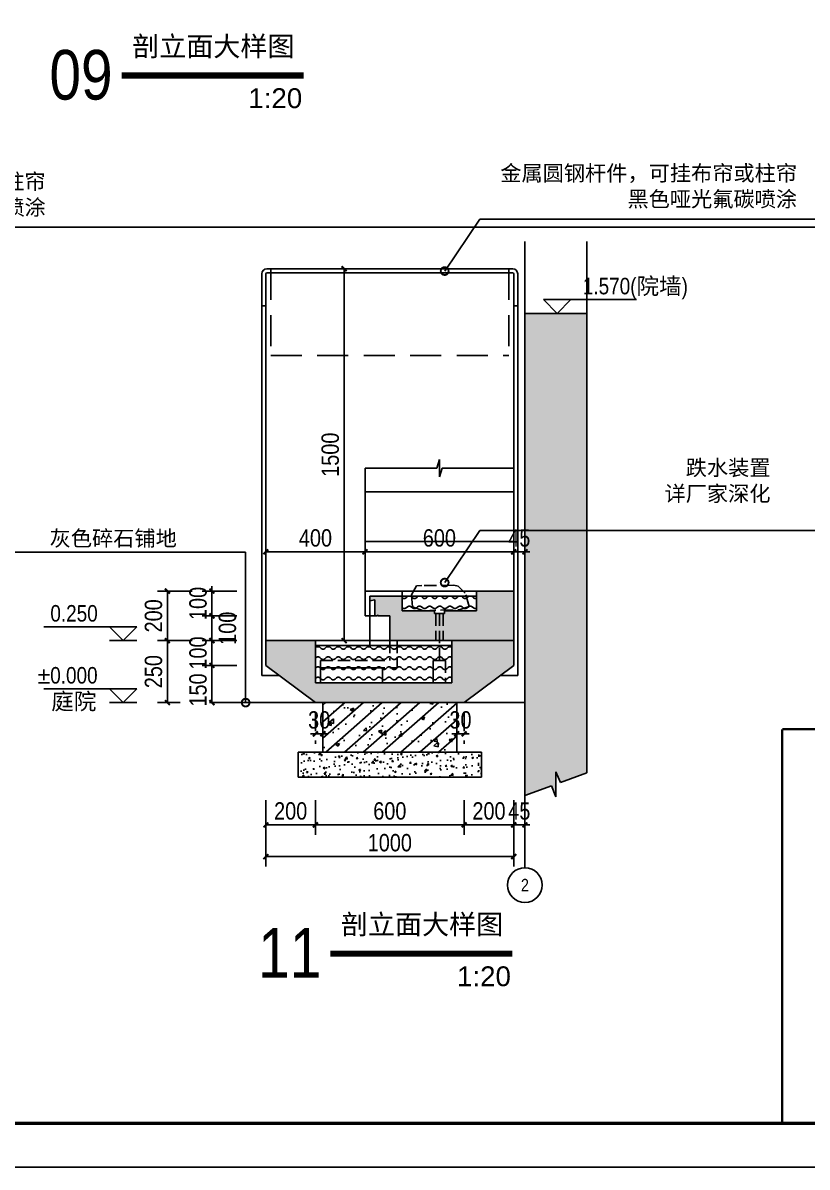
# Model space of a CAD drawing. Extents: x 9928 to 93764, y -101273 to -34887.
# Drawn here: x 78979 to 82143, y -89544 to -84929 of the extents above; entities that cross this region are included whole.
import ezdxf
from ezdxf import colors
from ezdxf.entities.mleader import LeaderData, LeaderLine
from ezdxf.enums import TextEntityAlignment as Align
from ezdxf.math import Vec2, Vec3

# ---------------------------------------------------------------- set-up
doc = ezdxf.new("R2010")
doc.units = 0
doc.header["$LTSCALE"] = 1000
doc.header["$MEASUREMENT"] = 0
for name, pattern in [('CENTER', [2, 1.25, -0.25, 0.25, -0.25]), ('DASH', [0.35, 0.25, -0.1]), ('HIDDEN', [0.375, 0.25, -0.125])]:
    doc.linetypes.add(name, pattern=pattern)
for name, color, linetype in [('A', 163, 'CENTER'), ('A-ANNO-DIMS', 6, 'Continuous'), ('A-ANNO-NOTE', 4, 'Continuous'), ('A-ANNO-SYMB', 4, 'Continuous'), ('A-DETL-175', 175, 'Continuous'), ('A-DETL-42', 42, 'Continuous'), ('A-DETL-PATT-251', 251, 'Continuous'), ('A-FLOR-HRAL', 42, 'Continuous'), ('A-FURN-FREE', 91, 'Continuous'), ('A-FURN-PATT-251', 251, 'Continuous'), ('A-SECT-005', 5, 'Continuous'), ('A-SECT-141', 11, 'Continuous'), ('A-SECT-146', 216, 'Continuous'), ('S-GRID-IDEN', 4, 'Continuous'), ('核对', 7, 'Continuous')]:
    doc.layers.add(name, color=color, linetype=linetype)
doc.layers.add('A-ANNO-NPLT', color=250, linetype='Continuous', plot=False)
doc.styles.add('DIM_T3', font='ARIALN.TTF')
doc.styles.add('EN', font='ARIALN.TTF')
doc.styles.add('EN1', font='ARIALN.TTF')
doc.styles.get("Standard").update_dxf_attribs({"font": 'gbenor.shx', "bigfont": 'gbcbig.shx'})
doc.styles.add('详图$0$vector-number', font='arial.ttf')
doc.dimstyles.new('_TCH_ARCH&&20', dxfattribs={"dimtxt": 70, "dimasz": 20, "dimexe": 40, "dimexo": 40, "dimgap": 20, "dimtad": 1, "dimdec": 0, "dimzin": 0, "dimdsep": 46, "dimtxsty": 'DIM_T3', "dimblk": 'ARCHTICK', "dimcen": 0.09, "dimclrd": 6, "dimclre": 6, "dimclrt": 6, "dimazin": 2, "dimtfac": 1, "dimtdec": 0, "dimtix": 1, "dimtmove": 2, "dimatfit": 3, "dimfxl": 100, "dimfxlon": 1, "dimtolj": 1, "dimtzin": 0, "dimarcsym": 0})

# ---------------------------------------------------------------- blocks, each defined once
blk = doc.blocks.new('alsidufhasdf')
at = {"layer": 'A-ANNO-NOTE', "const_width": 12.5, "flags": 128}
blk.add_lwpolyline([(-69970.8, -65800.3), (-69970.8, -51475.3), (-80015.8, -51475.3), (-80015.8, -65800.3)], close=True, dxfattribs=at)
at = {"layer": 'A-ANNO-NOTE', "const_width": 8.75, "flags": 128}
blk.add_lwpolyline([(-71544.3, -56795.3), (-71544.3, -51475.3)], dxfattribs=at)
at = {"layer": 'A-ANNO-NOTE', "const_width": 8.75}
blk.add_lwpolyline([(-71544.3, -56795.3), (-69970.8, -56795.3)], dxfattribs=at)
at = {"layer": 'A-ANNO-NPLT'}
blk.add_lwpolyline([(-69795.8, -66000.3), (-69795.8, -51300.3), (-80190.8, -51300.3), (-80190.8, -66000.3)], close=True, dxfattribs=at)
blk.add_lwpolyline([(-70145.8, -56795.3), (-71369.3, -56795.3)], dxfattribs=at)
blk = doc.blocks.new('TAG-COL')
blk.add_circle((0, 0), 4)
at = {"style": 'EN1'}
blk.add_attdef('NO', text='', height=2.19, dxfattribs=at).set_placement((0.01, 0.01), align=Align.MIDDLE_CENTER)
blk = doc.blocks.new('_ArchTick')
at = {"color": 0, "linetype": 'ByBlock', "const_width": 0.4}
blk.add_lwpolyline([(-0.5, -0.5), (0.5, 0.5)], dxfattribs=at)
blk = doc.blocks.new('*D803')
at = {"layer": 'Defpoints', "color": 0, "linetype": 'HIDDEN', "ltscale": 0.3, "transparency": 16777216}
for p in [(80159.7, -87670.7), (80189.7, -87670.7), (80189.7, -87796.6)]:
    blk.add_point(p, dxfattribs=at)
at = {"layer": '核对', "color": 2, "linetype": 'HIDDEN', "lineweight": -2, "ltscale": 0.3, "transparency": 16777216}
for p, q in [((80159.7, -87710.7), (80159.7, -87836.6)), ((80189.7, -87710.7), (80189.7, -87836.6)), ((80159.7, -87796.6), (80139.7, -87796.6)), ((80159.7, -87796.6), (80189.7, -87796.6)), ((80189.7, -87796.6), (80209.7, -87796.6))]:
    blk.add_line(p, q, dxfattribs=at)
at = {"layer": '核对', "color": 2, "linetype": 'HIDDEN', "lineweight": -2, "ltscale": 0.3, "transparency": 16777216, "xscale": 20, "yscale": 20, "zscale": 20}
blk.add_blockref('_ArchTick', (80159.7, -87796.6), dxfattribs=at)
at = {"layer": '核对', "color": 2, "linetype": 'HIDDEN', "lineweight": -2, "ltscale": 0.3, "transparency": 16777216, "xscale": 20, "yscale": 20, "zscale": 20, "rotation": 180}
blk.add_blockref('_ArchTick', (80189.7, -87796.6), dxfattribs=at)
at = {"layer": '核对', "color": 2, "linetype": 'HIDDEN', "ltscale": 0.3, "transparency": 16777216, "insert": (80174.7, -87740.8), "char_height": 70, "attachment_point": 5, "style": 'DIM_T3'}
blk.add_mtext('\\A1;30', dxfattribs=at)
blk = doc.blocks.new('*D804')
at = {"layer": 'Defpoints', "color": 0, "linetype": 'HIDDEN', "ltscale": 0.3, "transparency": 16777216}
for p in [(80729.7, -87670.7), (80759.7, -87670.7), (80729.7, -87796.6)]:
    blk.add_point(p, dxfattribs=at)
at = {"layer": '核对', "color": 2, "linetype": 'HIDDEN', "lineweight": -2, "ltscale": 0.3, "transparency": 16777216}
for p, q in [((80729.7, -87710.7), (80729.7, -87836.6)), ((80759.7, -87710.7), (80759.7, -87836.6)), ((80729.7, -87796.6), (80709.7, -87796.6)), ((80759.7, -87796.6), (80729.7, -87796.6)), ((80759.7, -87796.6), (80779.7, -87796.6))]:
    blk.add_line(p, q, dxfattribs=at)
at = {"layer": '核对', "color": 2, "linetype": 'HIDDEN', "lineweight": -2, "ltscale": 0.3, "transparency": 16777216, "xscale": 20, "yscale": 20, "zscale": 20}
blk.add_blockref('_ArchTick', (80729.7, -87796.6), dxfattribs=at)
at = {"layer": '核对', "color": 2, "linetype": 'HIDDEN', "lineweight": -2, "ltscale": 0.3, "transparency": 16777216, "xscale": 20, "yscale": 20, "zscale": 20, "rotation": 180}
blk.add_blockref('_ArchTick', (80759.7, -87796.6), dxfattribs=at)
at = {"layer": '核对', "color": 2, "linetype": 'HIDDEN', "ltscale": 0.3, "transparency": 16777216, "insert": (80744.7, -87740.8), "char_height": 70, "attachment_point": 5, "style": 'DIM_T3'}
blk.add_mtext('\\A1;30', dxfattribs=at)
blk = doc.blocks.new('*D814')
at = {"layer": 'A-ANNO-DIMS', "color": 6, "lineweight": -2, "transparency": 16777216}
for p, q in [((79662.3, -87220.7), (79522.3, -87220.7)), ((79562.3, -87220.7), (79562.3, -87420.7)), ((79662.3, -87420.7), (79522.3, -87420.7))]:
    blk.add_line(p, q, dxfattribs=at)
at = {"layer": 'Defpoints', "color": 0, "transparency": 16777216}
for p in [(80359.7, -87220.7), (79562.3, -87420.7), (80359.7, -87420.7)]:
    blk.add_point(p, dxfattribs=at)
at = {"layer": 'A-ANNO-DIMS', "color": 6, "lineweight": -2, "transparency": 16777216, "xscale": 20, "yscale": 20, "zscale": 20}
for p, rotation in [((79562.3, -87220.7), 90), ((79562.3, -87420.7), 270)]:
    blk.add_blockref('_ArchTick', p, dxfattribs=dict(at, rotation=rotation))
at = {"layer": 'A-ANNO-DIMS', "color": 6, "transparency": 16777216, "insert": (79506.5, -87320.7), "char_height": 70, "attachment_point": 5, "rotation": 90, "style": 'DIM_T3'}
blk.add_mtext('\\A1;200', dxfattribs=at)
blk = doc.blocks.new('*D815')
at = {"layer": 'A-ANNO-DIMS', "color": 6, "lineweight": -2, "transparency": 16777216}
for p, q in [((79662.3, -87420.7), (79522.3, -87420.7)), ((79562.3, -87420.7), (79562.3, -87670.7)), ((79614.2, -87670.7), (79522.3, -87670.7))]:
    blk.add_line(p, q, dxfattribs=at)
at = {"layer": 'Defpoints', "color": 0, "transparency": 16777216}
for p in [(80359.7, -87420.7), (79562.3, -87670.7), (79654.2, -87670.7)]:
    blk.add_point(p, dxfattribs=at)
at = {"layer": 'A-ANNO-DIMS', "color": 6, "lineweight": -2, "transparency": 16777216, "xscale": 20, "yscale": 20, "zscale": 20}
for p, rotation in [((79562.3, -87420.7), 90), ((79562.3, -87670.7), 270)]:
    blk.add_blockref('_ArchTick', p, dxfattribs=dict(at, rotation=rotation))
at = {"layer": 'A-ANNO-DIMS', "color": 6, "transparency": 16777216, "insert": (79506.5, -87545.7), "char_height": 70, "attachment_point": 5, "rotation": 90, "style": 'DIM_T3'}
blk.add_mtext('\\A1;250', dxfattribs=at)
blk = doc.blocks.new('*D816')
at = {"layer": 'A-ANNO-DIMS', "color": 6, "lineweight": -2, "transparency": 16777216}
for p, q in [((79842, -87220.7), (79702, -87220.7)), ((79742, -87220.7), (79742, -87200.7)), ((79742, -87220.7), (79742, -87320.7)), ((79842, -87320.7), (79702, -87320.7)), ((79742, -87320.7), (79742, -87340.7))]:
    blk.add_line(p, q, dxfattribs=at)
at = {"layer": 'Defpoints', "color": 0, "transparency": 16777216}
for p in [(80359.7, -87220.7), (79742, -87320.7), (80359.7, -87320.7)]:
    blk.add_point(p, dxfattribs=at)
at = {"layer": 'A-ANNO-DIMS', "color": 6, "lineweight": -2, "transparency": 16777216, "xscale": 20, "yscale": 20, "zscale": 20}
for p, rotation in [((79742, -87220.7), 270), ((79742, -87320.7), 90)]:
    blk.add_blockref('_ArchTick', p, dxfattribs=dict(at, rotation=rotation))
at = {"layer": 'A-ANNO-DIMS', "color": 6, "transparency": 16777216, "insert": (79686.2, -87270.7), "char_height": 70, "attachment_point": 5, "rotation": 90, "style": 'DIM_T3'}
blk.add_mtext('\\A1;100', dxfattribs=at)
blk = doc.blocks.new('*D817')
at = {"layer": 'A-ANNO-DIMS', "color": 6, "lineweight": -2, "transparency": 16777216}
for p, q in [((79842, -87320.7), (79702, -87320.7)), ((79742, -87320.7), (79742, -87420.7)), ((79842, -87420.7), (79702, -87420.7))]:
    blk.add_line(p, q, dxfattribs=at)
at = {"layer": 'Defpoints', "color": 0, "transparency": 16777216}
for p in [(80359.7, -87320.7), (79742, -87420.7), (79959.7, -87420.7)]:
    blk.add_point(p, dxfattribs=at)
at = {"layer": 'A-ANNO-DIMS', "color": 6, "lineweight": -2, "transparency": 16777216, "xscale": 20, "yscale": 20, "zscale": 20}
for p, rotation in [((79742, -87320.7), 90), ((79742, -87420.7), 270)]:
    blk.add_blockref('_ArchTick', p, dxfattribs=dict(at, rotation=rotation))
at = {"layer": 'A-ANNO-DIMS', "color": 6, "transparency": 16777216, "insert": (79804.9, -87370.7), "char_height": 70, "attachment_point": 5, "rotation": 90, "style": 'DIM_T3'}
blk.add_mtext('\\A1;100', dxfattribs=at)
blk = doc.blocks.new('*D818')
at = {"layer": 'A-ANNO-DIMS', "color": 6, "lineweight": -2, "transparency": 16777216}
for p, q in [((79742, -87420.7), (79742, -87400.7)), ((79842, -87420.7), (79702, -87420.7)), ((79742, -87420.7), (79742, -87520.7)), ((79842, -87520.7), (79702, -87520.7)), ((79742, -87520.7), (79742, -87540.7))]:
    blk.add_line(p, q, dxfattribs=at)
at = {"layer": 'Defpoints', "color": 0, "transparency": 16777216}
for p in [(79959.7, -87420.7), (79742, -87520.7), (79959.7, -87520.7)]:
    blk.add_point(p, dxfattribs=at)
at = {"layer": 'A-ANNO-DIMS', "color": 6, "lineweight": -2, "transparency": 16777216, "xscale": 20, "yscale": 20, "zscale": 20}
for p, rotation in [((79742, -87420.7), 270), ((79742, -87520.7), 90)]:
    blk.add_blockref('_ArchTick', p, dxfattribs=dict(at, rotation=rotation))
at = {"layer": 'A-ANNO-DIMS', "color": 6, "transparency": 16777216, "insert": (79686.2, -87470.7), "char_height": 70, "attachment_point": 5, "rotation": 90, "style": 'DIM_T3'}
blk.add_mtext('\\A1;100', dxfattribs=at)
blk = doc.blocks.new('*D819')
at = {"layer": 'A-ANNO-DIMS', "color": 6, "lineweight": -2, "transparency": 16777216}
for p, q in [((79842, -87520.7), (79702, -87520.7)), ((79742, -87520.7), (79742, -87670.7)), ((79742, -87670.7), (79782, -87670.7))]:
    blk.add_line(p, q, dxfattribs=at)
at = {"layer": 'Defpoints', "color": 0, "transparency": 16777216}
for p in [(79959.7, -87520.7), (79742, -87670.7), (79742, -87670.7)]:
    blk.add_point(p, dxfattribs=at)
at = {"layer": 'A-ANNO-DIMS', "color": 6, "lineweight": -2, "transparency": 16777216, "xscale": 20, "yscale": 20, "zscale": 20}
for p, rotation in [((79742, -87520.7), 90), ((79742, -87670.7), 270)]:
    blk.add_blockref('_ArchTick', p, dxfattribs=dict(at, rotation=rotation))
at = {"layer": 'A-ANNO-DIMS', "color": 6, "transparency": 16777216, "insert": (79686.2, -87619.7), "char_height": 70, "attachment_point": 5, "rotation": 90, "style": 'DIM_T3'}
blk.add_mtext('\\A1;150', dxfattribs=at)
blk = doc.blocks.new('TAG-PLAN-ELEV')
blk.add_line((-1.66, 0), (9.6, 0))
for points in [[(-1.66, 0), (0, -1.66), (1.66, 0)], [(1.66, -1.66), (-1.66, -1.66)]]:
    blk.add_lwpolyline(points)
at = {"style": 'EN'}
for tag, p in [('LEVEL', (2.45, 0.65)), ('NAME', (2.45, -2.51))]:
    blk.add_attdef(tag, p, '', height=2, dxfattribs=at)
blk = doc.blocks.new('*D820')
at = {"layer": 'A-ANNO-DIMS', "color": 6, "lineweight": -2, "transparency": 16777216}
for p, q in [((80359.7, -87162.5), (80359.7, -87022.5)), ((80959.7, -87162.5), (80959.7, -87022.5)), ((80359.7, -87062.5), (80959.7, -87062.5))]:
    blk.add_line(p, q, dxfattribs=at)
at = {"layer": 'Defpoints', "color": 0, "transparency": 16777216}
for p in [(80959.7, -87062.5), (80359.7, -87220.7), (80959.7, -87220.7)]:
    blk.add_point(p, dxfattribs=at)
at = {"layer": 'A-ANNO-DIMS', "color": 6, "lineweight": -2, "transparency": 16777216, "xscale": 20, "yscale": 20, "zscale": 20, "rotation": 180}
blk.add_blockref('_ArchTick', (80359.7, -87062.5), dxfattribs=at)
at = {"layer": 'A-ANNO-DIMS', "color": 6, "lineweight": -2, "transparency": 16777216, "xscale": 20, "yscale": 20, "zscale": 20}
blk.add_blockref('_ArchTick', (80959.7, -87062.5), dxfattribs=at)
at = {"layer": 'A-ANNO-DIMS', "color": 6, "transparency": 16777216, "insert": (80659.7, -87006.8), "char_height": 70, "attachment_point": 5, "style": 'DIM_T3'}
blk.add_mtext('\\A1;600', dxfattribs=at)
blk = doc.blocks.new('*D821')
at = {"layer": 'A-ANNO-DIMS', "color": 6, "lineweight": -2, "transparency": 16777216}
for p, q in [((80959.7, -87162.5), (80959.7, -87022.5)), ((81004.7, -87162.5), (81004.7, -87022.5)), ((80959.7, -87062.5), (80939.7, -87062.5)), ((80959.7, -87062.5), (81004.7, -87062.5)), ((81004.7, -87062.5), (81024.7, -87062.5))]:
    blk.add_line(p, q, dxfattribs=at)
at = {"layer": 'Defpoints', "color": 0, "transparency": 16777216}
for p in [(81004.7, -87062.5), (80959.7, -87220.7), (81004.7, -87670.7)]:
    blk.add_point(p, dxfattribs=at)
at = {"layer": 'A-ANNO-DIMS', "color": 6, "lineweight": -2, "transparency": 16777216, "xscale": 20, "yscale": 20, "zscale": 20}
blk.add_blockref('_ArchTick', (80959.7, -87062.5), dxfattribs=at)
at = {"layer": 'A-ANNO-DIMS', "color": 6, "lineweight": -2, "transparency": 16777216, "xscale": 20, "yscale": 20, "zscale": 20, "rotation": 180}
blk.add_blockref('_ArchTick', (81004.7, -87062.5), dxfattribs=at)
at = {"layer": 'A-ANNO-DIMS', "color": 6, "transparency": 16777216, "insert": (80982.2, -87006.9), "char_height": 70, "attachment_point": 5, "style": 'DIM_T3'}
blk.add_mtext('\\A1;45', dxfattribs=at)
blk = doc.blocks.new('*D805')
at = {"layer": 'A-ANNO-DIMS', "color": 6, "lineweight": -2, "transparency": 16777216}
for p, q in [((79959.7, -87162.5), (79959.7, -87022.5)), ((80359.7, -87162.5), (80359.7, -87022.5)), ((79959.7, -87062.5), (80359.7, -87062.5))]:
    blk.add_line(p, q, dxfattribs=at)
at = {"layer": 'Defpoints', "color": 0, "transparency": 16777216}
for p in [(80359.7, -87062.5), (80359.7, -87320.7), (79959.7, -87420.7)]:
    blk.add_point(p, dxfattribs=at)
at = {"layer": 'A-ANNO-DIMS', "color": 6, "lineweight": -2, "transparency": 16777216, "xscale": 20, "yscale": 20, "zscale": 20, "rotation": 180}
blk.add_blockref('_ArchTick', (79959.7, -87062.5), dxfattribs=at)
at = {"layer": 'A-ANNO-DIMS', "color": 6, "lineweight": -2, "transparency": 16777216, "xscale": 20, "yscale": 20, "zscale": 20}
blk.add_blockref('_ArchTick', (80359.7, -87062.5), dxfattribs=at)
at = {"layer": 'A-ANNO-DIMS', "color": 6, "transparency": 16777216, "insert": (80159.7, -87006.8), "char_height": 70, "attachment_point": 5, "style": 'DIM_T3'}
blk.add_mtext('\\A1;400', dxfattribs=at)
blk = doc.blocks.new('*D822')
at = {"layer": 'A-ANNO-DIMS', "color": 6, "lineweight": -2, "transparency": 16777216}
for p, q in [((79959.7, -88063.8), (79959.7, -88203.8)), ((80159.7, -88063.8), (80159.7, -88203.8)), ((79959.7, -88163.8), (80159.7, -88163.8))]:
    blk.add_line(p, q, dxfattribs=at)
at = {"layer": 'Defpoints', "color": 0, "transparency": 16777216}
for p in [(79959.7, -87520.7), (80159.7, -87520.7), (80159.7, -88163.8)]:
    blk.add_point(p, dxfattribs=at)
at = {"layer": 'A-ANNO-DIMS', "color": 6, "lineweight": -2, "transparency": 16777216, "xscale": 20, "yscale": 20, "zscale": 20, "rotation": 180}
blk.add_blockref('_ArchTick', (79959.7, -88163.8), dxfattribs=at)
at = {"layer": 'A-ANNO-DIMS', "color": 6, "lineweight": -2, "transparency": 16777216, "xscale": 20, "yscale": 20, "zscale": 20}
blk.add_blockref('_ArchTick', (80159.7, -88163.8), dxfattribs=at)
at = {"layer": 'A-ANNO-DIMS', "color": 6, "transparency": 16777216, "insert": (80059.7, -88108), "char_height": 70, "attachment_point": 5, "style": 'DIM_T3'}
blk.add_mtext('\\A1;200', dxfattribs=at)
blk = doc.blocks.new('*D823')
at = {"layer": 'A-ANNO-DIMS', "color": 6, "lineweight": -2, "transparency": 16777216}
for p, q in [((80159.7, -88063.8), (80159.7, -88203.8)), ((80759.7, -88063.8), (80759.7, -88203.8)), ((80159.7, -88163.8), (80759.7, -88163.8))]:
    blk.add_line(p, q, dxfattribs=at)
at = {"layer": 'Defpoints', "color": 0, "transparency": 16777216}
for p in [(80159.7, -87520.7), (80759.7, -87670.7), (80759.7, -88163.8)]:
    blk.add_point(p, dxfattribs=at)
at = {"layer": 'A-ANNO-DIMS', "color": 6, "lineweight": -2, "transparency": 16777216, "xscale": 20, "yscale": 20, "zscale": 20, "rotation": 180}
blk.add_blockref('_ArchTick', (80159.7, -88163.8), dxfattribs=at)
at = {"layer": 'A-ANNO-DIMS', "color": 6, "lineweight": -2, "transparency": 16777216, "xscale": 20, "yscale": 20, "zscale": 20}
blk.add_blockref('_ArchTick', (80759.7, -88163.8), dxfattribs=at)
at = {"layer": 'A-ANNO-DIMS', "color": 6, "transparency": 16777216, "insert": (80459.7, -88108), "char_height": 70, "attachment_point": 5, "style": 'DIM_T3'}
blk.add_mtext('\\A1;600', dxfattribs=at)
blk = doc.blocks.new('*D824')
at = {"layer": 'A-ANNO-DIMS', "color": 6, "lineweight": -2, "transparency": 16777216}
for p, q in [((80759.7, -88063.8), (80759.7, -88203.8)), ((80959.7, -88063.8), (80959.7, -88203.8)), ((80759.7, -88163.8), (80959.7, -88163.8))]:
    blk.add_line(p, q, dxfattribs=at)
at = {"layer": 'Defpoints', "color": 0, "transparency": 16777216}
for p in [(80959.7, -87520.7), (80759.7, -87670.7), (80959.7, -88163.8)]:
    blk.add_point(p, dxfattribs=at)
at = {"layer": 'A-ANNO-DIMS', "color": 6, "lineweight": -2, "transparency": 16777216, "xscale": 20, "yscale": 20, "zscale": 20, "rotation": 180}
blk.add_blockref('_ArchTick', (80759.7, -88163.8), dxfattribs=at)
at = {"layer": 'A-ANNO-DIMS', "color": 6, "lineweight": -2, "transparency": 16777216, "xscale": 20, "yscale": 20, "zscale": 20}
blk.add_blockref('_ArchTick', (80959.7, -88163.8), dxfattribs=at)
at = {"layer": 'A-ANNO-DIMS', "color": 6, "transparency": 16777216, "insert": (80859.7, -88108), "char_height": 70, "attachment_point": 5, "style": 'DIM_T3'}
blk.add_mtext('\\A1;200', dxfattribs=at)
blk = doc.blocks.new('*D825')
at = {"layer": 'A-ANNO-DIMS', "color": 6, "lineweight": -2, "transparency": 16777216}
for p, q in [((80959.7, -88063.8), (80959.7, -88203.8)), ((81004.7, -88085.6), (81004.7, -88203.8)), ((80959.7, -88163.8), (80939.7, -88163.8)), ((80959.7, -88163.8), (81004.7, -88163.8)), ((81004.7, -88163.8), (81024.7, -88163.8))]:
    blk.add_line(p, q, dxfattribs=at)
at = {"layer": 'Defpoints', "color": 0, "transparency": 16777216}
for p in [(80959.7, -87520.7), (81004.7, -88045.6), (81004.7, -88163.8)]:
    blk.add_point(p, dxfattribs=at)
at = {"layer": 'A-ANNO-DIMS', "color": 6, "lineweight": -2, "transparency": 16777216, "xscale": 20, "yscale": 20, "zscale": 20}
blk.add_blockref('_ArchTick', (80959.7, -88163.8), dxfattribs=at)
at = {"layer": 'A-ANNO-DIMS', "color": 6, "lineweight": -2, "transparency": 16777216, "xscale": 20, "yscale": 20, "zscale": 20, "rotation": 180}
blk.add_blockref('_ArchTick', (81004.7, -88163.8), dxfattribs=at)
at = {"layer": 'A-ANNO-DIMS', "color": 6, "transparency": 16777216, "insert": (80982.2, -88108.2), "char_height": 70, "attachment_point": 5, "style": 'DIM_T3'}
blk.add_mtext('\\A1;45', dxfattribs=at)
blk = doc.blocks.new('*D826')
at = {"layer": 'A-ANNO-DIMS', "color": 6, "lineweight": -2, "transparency": 16777216}
for p, q in [((79959.7, -88191.9), (79959.7, -88331.9)), ((80959.7, -88191.9), (80959.7, -88331.9)), ((79959.7, -88291.9), (80959.7, -88291.9))]:
    blk.add_line(p, q, dxfattribs=at)
at = {"layer": 'Defpoints', "color": 0, "transparency": 16777216}
for p in [(79959.7, -87420.7), (80959.7, -87420.7), (80959.7, -88291.9)]:
    blk.add_point(p, dxfattribs=at)
at = {"layer": 'A-ANNO-DIMS', "color": 6, "lineweight": -2, "transparency": 16777216, "xscale": 20, "yscale": 20, "zscale": 20, "rotation": 180}
blk.add_blockref('_ArchTick', (79959.7, -88291.9), dxfattribs=at)
at = {"layer": 'A-ANNO-DIMS', "color": 6, "lineweight": -2, "transparency": 16777216, "xscale": 20, "yscale": 20, "zscale": 20}
blk.add_blockref('_ArchTick', (80959.7, -88291.9), dxfattribs=at)
at = {"layer": 'A-ANNO-DIMS', "color": 6, "transparency": 16777216, "insert": (80459.7, -88236.1), "char_height": 70, "attachment_point": 5, "style": 'DIM_T3'}
blk.add_mtext('\\A1;1000', dxfattribs=at)
blk = doc.blocks.new('*D827')
at = {"layer": 'A-ANNO-DIMS', "color": 6, "lineweight": -2, "transparency": 16777216}
for p, q in [((80199.7, -85920.7), (80315.3, -85920.7)), ((80275.3, -87420.7), (80275.3, -85920.7)), ((80199.7, -87420.7), (80315.3, -87420.7))]:
    blk.add_line(p, q, dxfattribs=at)
at = {"layer": 'Defpoints', "color": 0, "transparency": 16777216}
for p in [(80159.7, -85920.7), (80275.3, -85920.7), (80159.7, -87420.7)]:
    blk.add_point(p, dxfattribs=at)
at = {"layer": 'A-ANNO-DIMS', "color": 6, "lineweight": -2, "transparency": 16777216, "xscale": 20, "yscale": 20, "zscale": 20}
for p, rotation in [((80275.3, -85920.7), 90), ((80275.3, -87420.7), 270)]:
    blk.add_blockref('_ArchTick', p, dxfattribs=dict(at, rotation=rotation))
at = {"layer": 'A-ANNO-DIMS', "color": 6, "transparency": 16777216, "insert": (80219.6, -86670.7), "char_height": 70, "attachment_point": 5, "rotation": 90, "style": 'DIM_T3'}
blk.add_mtext('\\A1;1500', dxfattribs=at)
blk = doc.blocks.new('_DotSmall')
at = {"color": 0, "linetype": 'ByBlock', "const_width": 0.5}
blk.add_lwpolyline([(-0.0625, 0, 1), (0.0625, 0, 1)], format="xyb", close=True, dxfattribs=at)

msp = doc.modelspace()

# ---------------------------------------------------------------- hatches: boundary and pattern name
at = {"layer": 'A-DETL-PATT-251'}
h = msp.add_hatch(dxfattribs=at)
h.set_pattern_fill('钢筋混凝土', color=256, scale=20, angle=-3.7793, style=0)
h.set_pattern_definition([(41.22068, (-33294.095, -6226.19), (-32.94805, 37.608855), []), (46.22068, (-33294.1, -6226.19), (142.31283, -21.97859), [15, -165]), (351.22068, (-33294.1, -6226.19), (-17.77396, 151.9404), [12, -132]), (96.67208, (-33282.24, -6228.02), (124.53897, 129.9617), [12.74804, -140.22842]), (42.40488, (-33291.46, -6186.28), (210.80203, -47.10098), [22.5, -247.5]), (92.85628, (-33273.9, -6190.2), (199.36757, 182.07848), [19.12206, -210.3426]), (347.40488, (-33291.46, -6186.28), (199.36743, 182.07863), [18, -198]), (17.22068, (-33272.16, -6197.57), (113.81417, -88.21754), [15, -165]), (322.22068, (-33272.16, -6197.57), (58.11671, 141.50705), [12, -132]), (67.67208, (-33262.68, -6204.93), (171.93092, 53.28938), [12.74804, -140.22842]), (33.72068, (-33294.095, -6226.19), (6.815137, 66.273683), [0, -130.4, 0, -134, 0, -132.5]), (3.72068, (-33294.095, -6226.19), (57.69892, 75.24282), [0, -76.4, 0, -127.4, 0, -50.5]), (323.72068, (-33338.6, -6223.25), (106.234974, -11.53841), [0, -50, 0, -156, 0, -207]), (313.72068, (-33358.555, -6221.93), (117.703244, 12.28946), [0, -65, 0, -103.6, 0, -147])])
h.paths.add_polyline_path([(80729.7, -87670.7), (80189.7, -87670.7), (80189.7, -87870.7), (80729.7, -87870.7)])
h = msp.add_hatch(dxfattribs=at)
h.set_pattern_fill('混凝土,_O', color=256, scale=10)
h.set_pattern_definition([(50, (-909396.776, 919763.11), (71.7260183, -6.2752135), [7.5, -82.5]), (355, (-909396.776, 919763.11), (-13.8751334, 75.2192134), [6, -66]), (100.4514, (-909390.8, 919762.59), (57.8509382, 68.9439542), [6.374019, -70.1142112]), (46.1842, (-909396.78, 919783.11), (106.724105, -16.5519014), [11.25, -123.75]), (96.6356, (-909387.88, 919781.73), (93.4662706, 97.411787), [9.561029, -105.1713]), (351.1842, (-909396.78, 919783.11), (93.4661945, 97.41186), [9, -99]), (21, (-909386.776, 919778.11), (59.6907052, -40.261889), [7.5, -82.5]), (326, (-909386.776, 919778.11), (24.331533, 72.5150045), [6, -66]), (71.4514, (-909381.8, 919774.755), (84.022263, 32.2530497), [6.374019, -70.1142112]), (37.5, (-909396.776, 919763.11), (1.21598553, 33.2893854), [0, -65.2, 0, -67, 0, -66.25]), (7.5, (-909396.776, 919763.11), (26.3069537, 39.4411712), [0, -38.2, 0, -63.7, 0, -25.25]), (327.5, (-909419.076, 919763.11), (53.3822436, -2.25548717), [0, -25, 0, -78, 0, -103.5]), (317.5, (-909429.076, 919763.11), (58.318617, 10.0104982), [0, -32.5, 0, -51.8, 0, -73.5])])
h.paths.add_polyline_path([(80829.7, -87970.7), (80829.7, -87870.7), (80089.7, -87870.7), (80089.7, -87970.7)])
at = {"layer": 'A-FURN-PATT-251'}
h = msp.add_hatch(color=256, dxfattribs=at)
h.dxf.hatch_style = 1
h.paths.add_polyline_path([(81004.7, -86100.7), (81254.7, -86100.7), (81254.7, -87953.9), (81147.9, -87993.1), (81129.7, -87949.4), (81129.7, -88050.1), (81111.6, -88006.4), (81004.7, -88045.6)])
h = msp.add_hatch(color=253, dxfattribs=at)
h.dxf.hatch_style = 1
h.paths.add_polyline_path([(80959.7, -87220.7), (80809.7, -87220.7), (80809.7, -87300.7), (80679.7, -87300.7), (80679.7, -87310.7), (80639.7, -87310.7), (80639.7, -87300.7), (80509.7, -87300.7), (80509.7, -87240.7), (80379.7, -87240.7), (80379.7, -87260.7), (80399.7, -87255.7), (80399.7, -87320.7), (80409.7, -87320.7), (80409.7, -87317.7), (80412.7, -87317.7), (80412.7, -87320.7), (80459.7, -87320.7), (80459.7, -87420.7), (80959.7, -87420.7)])
h.paths.add_polyline_path([(80959.7, -87420.7), (80709.7, -87420.7), (80709.7, -87590.7), (80159.7, -87590.7), (80159.7, -87420.7), (79959.7, -87420.7), (79959.7, -87520.7), (80159.7, -87670.7), (80189.7, -87670.7), (80729.7, -87670.7), (80759.7, -87670.7), (80959.7, -87520.7)])
h = msp.add_hatch(dxfattribs=at)
h.set_pattern_fill('水域', color=256, scale=20)
h.set_pattern_definition([(0, (8780.033, -92860.03), (0, 40.94488), [5.11811, -35.826772]), (26.56505, (8785.152, -92860.031), (40.944883, 4e-07), [5.72222, -85.833316]), (333.43495, (8815.86, -92857.472), (40.944883, -2e-08), [5.72222, -85.833316]), (45, (8790.27, -92857.472), (0, 40.944882), [7.2381, -50.666704]), (135, (8815.86, -92857.472), (-40.944882, 4e-15), [7.2381, -50.666704]), (26.56505, (8795.388, -92852.354), (40.944883, 4e-07), [5.72222, -85.833316]), (333.43495, (8805.624, -92849.795), (40.944883, -2e-08), [5.72222, -85.833316]), (0, (8800.506, -92849.795), (0, 40.94488), [5.11811, -35.826772])])
h.paths.add_polyline_path([(80709.7, -87440.7), (80159.7, -87440.7), (80159.7, -87590.7), (80179.7, -87590.7), (80179.7, -87530.7), (80429.7, -87530.7), (80429.7, -87590.7), (80709.7, -87590.7)])
h.paths.add_polyline_path([(80429.7, -87530.7), (80179.7, -87530.7), (80179.7, -87590.7), (80429.7, -87590.7)], flags=17)
h.paths.add_polyline_path([(80809.7, -87240.7), (80509.7, -87240.7), (80509.7, -87300.7), (80639.7, -87300.7), (80639.7, -87310.7), (80679.7, -87310.7), (80679.7, -87300.7), (80809.7, -87300.7)])

# ---------------------------------------------------------------- linework, layer by layer
at = {"layer": 'A', "ltscale": 0.3}
msp.add_line((81004.7, -88336.5), (81004.7, -85811.2), dxfattribs=at)
at = {"layer": 'A-ANNO-DIMS'}
for p, q in [((81129.7, -87999.7), (81129.7, -87949.4)), ((81129.7, -87949.4), (81147.9, -87993.1)), ((81147.9, -87993.1), (81254.7, -87953.9)), ((81004.7, -88045.6), (81111.6, -88006.4)), ((81129.7, -88050.1), (81111.6, -88006.4)), ((81129.7, -87999.7), (81129.7, -88050.1))]:
    msp.add_line(p, q, dxfattribs=at)
at = {"layer": 'A-ANNO-NOTE', "const_width": 24.7}
for points in [[(79378.4, -85141.1), (80111.7, -85141.1)], [(80220.3, -88683), (80953.6, -88683)]]:
    msp.add_lwpolyline(points, dxfattribs=at)
at = {"layer": 'A-DETL-175'}
for p, q in [((80189.7, -87670.7), (80189.7, -87870.7)), ((80729.7, -87670.7), (80729.7, -87870.7)), ((80089.7, -87870.7), (80829.7, -87870.7)), ((80089.7, -87870.7), (80089.7, -87970.7)), ((80829.7, -87870.7), (80829.7, -87970.7)), ((80089.7, -87970.7), (80829.7, -87970.7))]:
    msp.add_line(p, q, dxfattribs=at)
at = {"layer": 'A-DETL-42'}
for p, q in [((81004.7, -86100.7), (81004.7, -85811.2)), ((81254.7, -86100.7), (81254.7, -85811.2)), ((80509.7, -87220.7), (80359.7, -87220.7)), ((80359.7, -87320.7), (80359.7, -87220.7)), ((80509.7, -87220.7), (80809.7, -87220.7)), ((80509.7, -87220.7), (80509.7, -87240.7)), ((80399.7, -87320.7), (80359.7, -87320.7)), ((80159.7, -87420.7), (80459.7, -87420.7))]:
    msp.add_line(p, q, dxfattribs=at)
at = {"layer": 'A-FLOR-HRAL', "color": 1}
for p, q in [((79963.7, -85920.7), (80459.7, -85920.7)), ((79964.7, -85936.7), (80459.7, -85936.7)), ((80955.7, -85920.7), (80459.7, -85920.7)), ((80954.7, -85936.7), (80459.7, -85936.7)), ((79943.7, -87560.7), (79943.7, -85940.7)), ((79959.7, -87420.7), (79959.7, -85941.7)), ((80959.7, -87220.7), (80959.7, -85941.7)), ((80975.7, -87560.7), (80975.7, -85940.7)), ((79943.7, -86070.7), (79959.7, -86070.7)), ((80959.7, -86070.7), (80975.7, -86070.7)), ((79943.7, -87560.7), (80013.1, -87560.7)), ((80975.7, -87560.7), (80906.4, -87560.7))]:
    msp.add_line(p, q, dxfattribs=at)
for centre, radius, start, end in [((79963.7, -85940.7), 20, 90, 180), ((79964.7, -85941.7), 5, 90, 180), ((80954.7, -85941.7), 5, 0, 90), ((80955.7, -85940.7), 20, 0, 90)]:
    msp.add_arc(centre, radius, start, end, dxfattribs=at)
at = {"layer": 'A-FURN-FREE', "linetype": 'DASH', "ltscale": 0.2}
for p, q in [((80644.7, -87310.7), (80644.7, -87420.7)), ((80659.7, -87500.7), (80659.7, -87310.7)), ((80674.7, -87310.7), (80674.7, -87420.7)), ((80459.7, -87420.7), (80459.7, -87500.7)), ((80489.7, -87420.7), (80489.7, -87530.7)), ((80179.7, -87530.7), (80179.7, -87500.7)), ((80179.7, -87500.7), (80459.7, -87500.7)), ((80634.7, -87500.7), (80634.7, -87590.7)), ((80684.7, -87500.7), (80684.7, -87590.7)), ((80179.7, -87530.7), (80489.7, -87530.7))]:
    msp.add_line(p, q, dxfattribs=at)
for points in [[(80566.9, -87199.9), (80547.7, -87235.7), (80551.8, -87284.1), (80595.7, -87300.7), (80664.6, -87297.5), (80739.1, -87296.3), (80779.9, -87283.5), (80764, -87229.5), (80736, -87200.4), (80717.8, -87197.2), (80589.4, -87198.4)], [(80634.7, -87500.7), (80684.7, -87500.7), (80684.7, -87590.7), (80634.7, -87590.7)]]:
    msp.add_lwpolyline(points, close=True, dxfattribs=at)
at = {"layer": 'A-FURN-PATT-251'}
for p, q in [((80659.7, -86689.7), (80649, -86724.7)), ((80359.7, -87220.7), (80359.7, -86724.7)), ((80659.7, -86759.8), (80670.4, -86724.7)), ((80959.7, -86820.7), (80359.7, -86820.7)), ((80959.7, -87020.7), (80359.7, -87020.7)), ((80379.7, -87240.7), (80379.7, -87440.7)), ((80509.7, -87240.7), (80809.7, -87240.7)), ((80159.7, -87440.7), (80709.7, -87440.7)), ((80179.7, -87530.7), (80179.7, -87590.7)), ((80179.7, -87530.7), (80429.7, -87530.7)), ((80429.7, -87530.7), (80429.7, -87590.7))]:
    msp.add_line(p, q, dxfattribs=at)
for points in [[(80659.7, -86724.7), (80659.7, -86689.7)], [(80359.7, -86724.7), (80649, -86724.7)], [(80659.7, -86724.7), (80659.7, -86759.8)], [(80670.4, -86724.7), (80959.7, -86724.7)]]:
    msp.add_lwpolyline(points, dxfattribs=at)
at = {"layer": 'A-SECT-005'}
for p, q in [((81004.7, -88045.6), (81004.7, -86100.7)), ((81004.7, -86100.7), (81254.7, -86100.7)), ((81254.7, -87953.9), (81254.7, -86100.7)), ((79731.7, -87670.7), (81004.7, -87670.7))]:
    msp.add_line(p, q, dxfattribs=at)
at = {"layer": 'A-SECT-141', "linetype": 'HIDDEN', "ltscale": 0.5}
for p, q in [((79979.7, -85920.7), (79979.7, -86270.7)), ((80939.7, -85920.7), (80939.7, -86270.7)), ((79979.7, -86270.7), (80939.7, -86270.7))]:
    msp.add_line(p, q, dxfattribs=at)
at = {"layer": 'A-SECT-146'}
for p, q in [((80959.7, -87220.7), (80809.7, -87220.7)), ((80809.7, -87220.7), (80809.7, -87300.7)), ((80959.7, -87420.7), (80959.7, -87220.7)), ((80509.7, -87240.7), (80379.7, -87240.7)), ((80379.7, -87260.7), (80379.7, -87240.7)), ((80399.7, -87255.7), (80379.7, -87260.7)), ((80399.7, -87320.7), (80399.7, -87255.7)), ((80509.7, -87240.7), (80509.7, -87300.7)), ((80399.7, -87320.7), (80409.7, -87320.7)), ((80412.7, -87317.7), (80409.7, -87317.7)), ((80409.7, -87320.7), (80409.7, -87317.7)), ((80412.7, -87320.7), (80412.7, -87317.7)), ((80459.7, -87320.7), (80412.7, -87320.7)), ((80459.7, -87420.7), (80459.7, -87320.7)), ((80639.7, -87300.7), (80509.7, -87300.7)), ((80639.7, -87300.7), (80639.7, -87310.7)), ((80679.7, -87310.7), (80639.7, -87310.7)), ((80809.7, -87300.7), (80679.7, -87300.7)), ((80679.7, -87300.7), (80679.7, -87310.7)), ((79959.7, -87420.7), (80159.7, -87420.7)), ((79959.7, -87520.7), (79959.7, -87420.7)), ((80159.7, -87590.7), (80159.7, -87420.7)), ((80459.7, -87420.7), (80959.7, -87420.7)), ((80709.7, -87590.7), (80709.7, -87420.7)), ((80959.7, -87520.7), (80959.7, -87420.7)), ((80159.7, -87670.7), (79959.7, -87520.7)), ((80759.7, -87670.7), (80959.7, -87520.7)), ((80159.7, -87590.7), (80709.7, -87590.7))]:
    msp.add_line(p, q, dxfattribs=at)

# ---------------------------------------------------------------- block references
at = {"layer": 'A-ANNO-DIMS', "xscale": 1.010204081632657, "yscale": 1.010204081632657, "zscale": 1.010204081632657, "rotation": 270}
msp.add_blockref('alsidufhasdf', (139417.5, -160052.3), dxfattribs=at)
at = {"layer": 'A-ANNO-NOTE'}
ref = msp.add_blockref('TAG-PLAN-ELEV', (81135.1, -86045.3), dxfattribs=dict(at, xscale=33.3333333328067, yscale=33.3333333328067, zscale=33.3333333328067))
ref.add_attrib('LEVEL', '1.570(院墙)', (81238.4, -86023.8), dxfattribs={"layer": '0', "height": 66.67, "style": 'EN'})
ref = msp.add_blockref('TAG-PLAN-ELEV', (79383.9, -87365.3), dxfattribs=dict(at, xscale=-33.3333333328067, yscale=33.3333333328067, zscale=33.3333333328067))
ref.add_attrib('LEVEL', '0.250', (79090.2, -87343.8), dxfattribs={"layer": '0', "height": 66.67, "style": 'EN'})
ref = msp.add_blockref('TAG-PLAN-ELEV', (79383.9, -87615.3), dxfattribs=dict(at, xscale=-33.3333333328067, yscale=33.3333333328067, zscale=33.3333333328067))
ref.add_attrib('LEVEL', '%%P0.000', (79038.6, -87593.8), dxfattribs={"layer": '0', "height": 66.67, "style": 'EN'})
ref.add_attrib('NAME', '庭院', (79093.9, -87699), dxfattribs={"layer": '0', "height": 66.67, "style": 'EN'})
at = {"layer": 'S-GRID-IDEN'}
ref = msp.add_blockref('TAG-COL', (81004.8, -88406.5), dxfattribs=dict(at, xscale=17.5, yscale=17.5, zscale=17.5, rotation=180.0712474912547))
ref.add_attrib('NO', '2', dxfattribs={"layer": '0', "height": 50, "rotation": 0.0712, "style": 'EN1'}).set_placement((81004.8, -88406.7), align=Align.MIDDLE_CENTER)

# ---------------------------------------------------------------- texts
at = {"layer": 'A-ANNO-NOTE', "style": 'EN'}
for s, p in [('09', (79086.5, -85238.1)), ('11', (79928.4, -88780))]:
    msp.add_text(s, height=200, dxfattribs=at).set_placement(p)
at = {"layer": 'A-ANNO-NOTE', "style": '详图$0$vector-number'}
for p in [(79888.9, -85272.6), (80730.8, -88814.5)]:
    msp.add_text('1:20', height=80, rotation=0, dxfattribs=at).set_placement(p)
at = {"layer": 'A-ANNO-NOTE', "char_height": 80, "attachment_point": 1}
for insert in [(79420.4, -84983.3), (80262.3, -88525.2)]:
    msp.add_mtext_dynamic_manual_height_columns('{\\fSimSun|b0|i0|c134|p2;剖立面大样图}', width=1103.02, gutter_width=1750, heights=[0], dxfattribs=dict(at, insert=insert))

# ---------------------------------------------------------------- dimensions: what is measured, and where the dimension line sits
at = {"layer": 'A-ANNO-DIMS'}
for base, p1, p2, picture, middle in [((80275.3, -85920.7), (80159.7, -87420.7), (80159.7, -85920.7), '*D827', (80219.6, -86670.7)), ((79562.3, -87420.7), (80359.7, -87220.7), (80359.7, -87420.7), '*D814', (79506.5, -87320.7)), ((79742, -87320.7), (80359.7, -87220.7), (80359.7, -87320.7), '*D816', (79686.2, -87270.7)), ((79562.3, -87670.7), (80359.7, -87420.7), (79654.2, -87670.7), '*D815', (79506.5, -87545.7)), ((79742, -87520.7), (79959.7, -87420.7), (79959.7, -87520.7), '*D818', (79686.2, -87470.7))]:
    dim = msp.add_linear_dim(base=base, p1=p1, p2=p2, angle=90, dimstyle='_TCH_ARCH&&20', dxfattribs=at)
    dim.commit()
    dim.dimension.update_dxf_attribs({"geometry": picture, "text_midpoint": middle})
for base, p1, p2, picture, middle in [((80359.7, -87062.5), (79959.7, -87420.7), (80359.7, -87320.7), '*D805', (80159.7, -87006.8)), ((80959.7, -87062.5), (80359.7, -87220.7), (80959.7, -87220.7), '*D820', (80659.7, -87006.8)), ((81004.7, -87062.5), (80959.7, -87220.7), (81004.7, -87670.7), '*D821', (80982.2, -87006.9)), ((80959.7, -88291.9), (79959.7, -87420.7), (80959.7, -87420.7), '*D826', (80459.7, -88236.1)), ((80159.7, -88163.8), (79959.7, -87520.7), (80159.7, -87520.7), '*D822', (80059.7, -88108)), ((80759.7, -88163.8), (80159.7, -87520.7), (80759.7, -87670.7), '*D823', (80459.7, -88108)), ((80959.7, -88163.8), (80759.7, -87670.7), (80959.7, -87520.7), '*D824', (80859.7, -88108)), ((81004.7, -88163.8), (80959.7, -87520.7), (81004.7, -88045.6), '*D825', (80982.2, -88108.2))]:
    dim = msp.add_linear_dim(base=base, p1=p1, p2=p2, dimstyle='_TCH_ARCH&&20', dxfattribs=at)
    dim.commit()
    dim.dimension.update_dxf_attribs({"geometry": picture, "text_midpoint": middle})
for base, p1, p2, picture, middle in [((79742, -87420.7), (80359.7, -87320.7), (79959.7, -87420.7), '*D817', (79804.9, -87370.7)), ((79742, -87670.7), (79959.7, -87520.7), (79742, -87670.7), '*D819', (79686.2, -87619.7))]:
    dim = msp.add_linear_dim(base=base, p1=p1, p2=p2, angle=90, dimstyle='_TCH_ARCH&&20', dxfattribs=at)
    dim.commit()
    dim.dimension.update_dxf_attribs({"geometry": picture, "text_midpoint": middle, "dimtype": 160})
at = {"layer": '核对', "color": 2, "linetype": 'HIDDEN', "ltscale": 0.3}
dim = msp.add_linear_dim(base=(80189.7, -87796.6), p1=(80159.7, -87670.7), p2=(80189.7, -87670.7), dimstyle='_TCH_ARCH&&20', override={"dimclrd": 2, "dimclre": 2, "dimclrt": 2}, dxfattribs=at)
dim.commit()
dim.dimension.update_dxf_attribs({"geometry": '*D803', "text_midpoint": (80174.7, -87740.8)})
dim = msp.add_linear_dim(base=(80729.7, -87796.6), p1=(80759.7, -87670.7), p2=(80729.7, -87670.7), angle=180, dimstyle='_TCH_ARCH&&20', override={"dimclrd": 2, "dimclre": 2, "dimclrt": 2}, dxfattribs=at)
dim.commit()
dim.dimension.update_dxf_attribs({"geometry": '*D804', "text_midpoint": (80744.7, -87740.8)})

# ---------------------------------------------------------------- leaders
at = {"layer": 'A-ANNO-SYMB'}
ml = msp.add_multileader_mtext('Standard', dxfattribs=at)
ml.set_content('\\pxsm1;{\\fSimSun|b0|i0|c134|p2;\\H0.2x;金属圆钢杆件，可挂布帘或柱帘\\P黑色哑光氟碳喷涂}', color=256, style='EN')
ml.set_leader_properties(color=256)
ml.set_arrow_properties(name='DOTSMALL')
ml.build(insert=Vec2(0, 0))
ml.multileader.update_dxf_attribs({"text_left_attachment_type": 5, "text_right_attachment_type": 5, "dogleg_length": 901.2, "arrow_head_size": 62.7})
ctx = ml.context
ctx.base_point, ctx.char_height, ctx.arrow_head_size, ctx.landing_gap_size, ctx.plane_origin = Vec3(80857.8, -85720.2), 313.469, 62.7, 0.282, Vec3(109380.8, -84460.7)
ctx.left_attachment, ctx.right_attachment, ctx.text_align_type = 5, 5, 2
notes = []
notes.append((ctx, [(0, (1, 1, 0), (80822.9, -85720.2), (1, 0), 34.9, [(0, [(80681, -85929.9)], 0, [])])]))
ctx.mtext.insert, ctx.mtext.alignment, ctx.mtext.flow_direction = Vec3(82102.5, -85503.5), 3, 5
ml = msp.add_multileader_mtext('Standard', dxfattribs=at)
ml.set_content('\\pxsm1;{\\fSimSun|b0|i0|c134|p2;\\H0.2x;金属圆钢杆件，可挂布帘或柱帘\\P黑色哑光氟碳喷涂}', color=256, style='EN')
ml.set_leader_properties(color=256)
ml.set_arrow_properties(name='DOTSMALL')
ml.build(insert=Vec2(0, 0))
ml.multileader.update_dxf_attribs({"text_left_attachment_type": 5, "text_right_attachment_type": 5, "dogleg_length": 901.2, "arrow_head_size": 62.7})
ctx = ml.context
ctx.base_point, ctx.char_height, ctx.arrow_head_size, ctx.landing_gap_size, ctx.plane_origin = Vec3(77826.7, -85753.5), 313.469, 62.7, 0.282, Vec3(106314.5, -84710.7)
ctx.left_attachment, ctx.right_attachment, ctx.text_align_type = 5, 5, 2
notes.append((ctx, [(0, (1, 1, 0), (77791.8, -85753.5), (1, 0), 34.9, [(0, [(77512.3, -86178.9)], 0, [])])]))
ctx.mtext.insert, ctx.mtext.alignment, ctx.mtext.flow_direction = Vec3(79071.4, -85536.9), 3, 5
ml = msp.add_multileader_mtext('Standard', dxfattribs=at)
ml.set_content('{\\fSimSun|b0|i0|c134|p2;\\H0.2x;跌水装置\\P详厂家深化}', color=256, style='EN')
ml.set_leader_properties(color=256)
ml.set_arrow_properties(name='DOTSMALL')
ml.build(insert=Vec2(0, 0))
ml.multileader.update_dxf_attribs({"text_left_attachment_type": 5, "text_right_attachment_type": 5, "dogleg_length": 901.2, "arrow_head_size": 62.7})
ctx = ml.context
ctx.base_point, ctx.char_height, ctx.arrow_head_size, ctx.landing_gap_size, ctx.plane_origin = Vec3(81555.3, -86976.8), 313.469, 62.7, 0.282, Vec3(109380.8, -85717.3)
ctx.left_attachment, ctx.right_attachment, ctx.text_align_type = 5, 5, 2
notes.append((ctx, [(0, (1, 1, 0), (80822.9, -86976.8), (1, 0), 732.4, [(0, [(80681, -87186.5)], 0, [])])]))
ctx.mtext.insert, ctx.mtext.alignment, ctx.mtext.flow_direction = Vec3(81995.5, -86691.7), 3, 5
ml = msp.add_multileader_mtext('Standard', dxfattribs=at)
ml.set_content('{\\fSimSun|b0|i0|c134|p2;\\H0.2x;灰色碎石铺地}', color=256, style='EN')
ml.set_leader_properties(color=256)
ml.set_arrow_properties(name='DOTSMALL')
ml.build(insert=Vec2(0, 0))
ml.multileader.update_dxf_attribs({"text_left_attachment_type": 5, "text_right_attachment_type": 5, "dogleg_length": 901.2, "arrow_head_size": 62.7})
ctx = ml.context
ctx.base_point, ctx.char_height, ctx.arrow_head_size, ctx.landing_gap_size, ctx.plane_origin = Vec3(79087, -87063.3), 313.469, 62.7, 0.282, Vec3(51236.4, -86805.7)
ctx.left_attachment, ctx.right_attachment = 5, 5
notes.append((ctx, [(0, (1, 1, 0), (79878.1, -87063.3), (-1, 0), 260.3, [(0, [(79878.1, -87670.7)], 0, [])])]))
ctx.mtext.insert, ctx.mtext.flow_direction = Vec3(79087.3, -86976.5), 5
for ctx, leaders in notes:
    for number, flags, end, landing, length, lines in leaders:
        leader = LeaderData()
        leader.index, (leader.has_last_leader_line, leader.has_dogleg_vector, leader.attachment_direction) = number, flags
        leader.last_leader_point, leader.dogleg_vector, leader.dogleg_length = Vec3(end), Vec3(landing), length
        for number, points, colour, breaks in lines:
            line = LeaderLine()
            line.index, line.vertices, line.color, line.breaks = number, Vec3.list(points), colors.encode_raw_color(colour), breaks
            leader.lines.append(line)
        ctx.leaders.append(leader)

doc.saveas('drawing.dxf')
